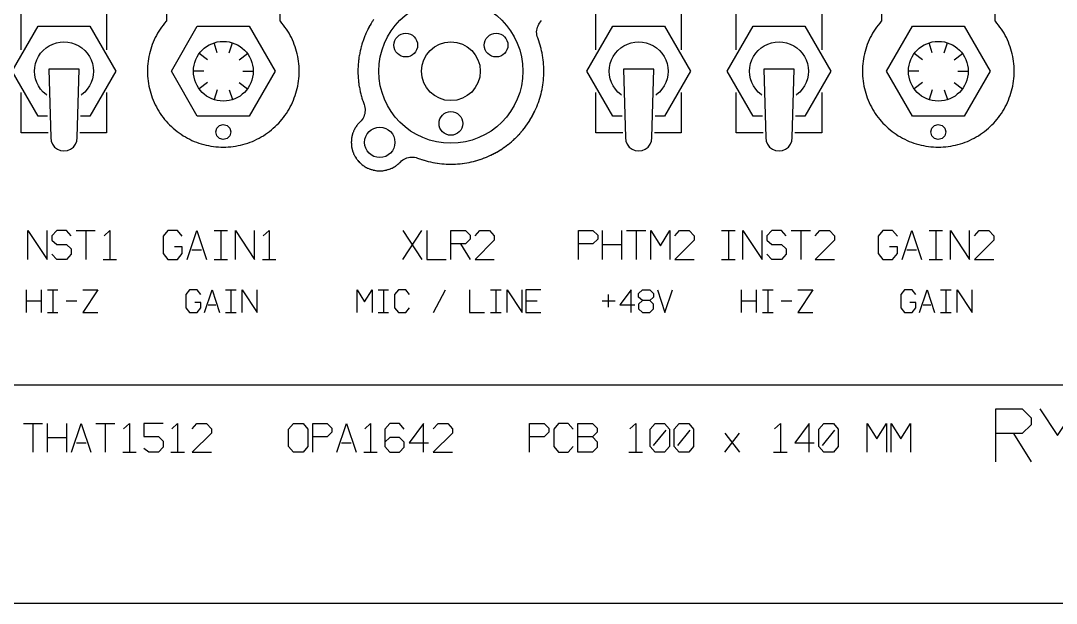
# Model space of a CAD drawing. Header units: millimetres. Extents: x 0 to 150, y 0 to 136.
# Drawn here: x 32.3 to 96.8, y 0 to 36.2 of the extents above; entities that cross this region are included whole.
import ezdxf

# ---------------------------------------------------------------- set-up
doc = ezdxf.new("R2010")
doc.units = ezdxf.units.MM
for name, color, linetype in [('PANEL', 4, 'Continuous'), ('PANEL_DETAIL', 4, 'Continuous'), ('PLATE', 9, 'Continuous'), ('RULE', 7, 'Continuous'), ('TEXT', 6, 'Continuous')]:
    doc.layers.add(name, color=color, linetype=linetype)

msp = doc.modelspace()

# ---------------------------------------------------------------- linework, layer by layer
at = {"layer": 'PANEL'}
for points in [[(41.4, 38.693), (41.4, 36.2097), (41.3913, 36.2001), (41.2914, 36.0823), (41.1954, 35.9614), (41.1034, 35.8373), (41.0155, 35.7103), (40.9318, 35.5805), (40.8524, 35.448), (40.7773, 35.313), (40.7068, 35.1756), (40.6407, 35.036), (40.5793, 34.8943), (40.5225, 34.7506), (40.4705, 34.6052), (40.4232, 34.4581), (40.3808, 34.3096), (40.3433, 34.1598), (40.3107, 34.0088), (40.283, 33.8569), (40.2604, 33.7041), (40.2427, 33.5506), (40.2301, 33.3967), (40.2225, 33.2424), (40.22, 33.088), (40.2225, 32.9336), (40.2301, 32.7793), (40.2427, 32.6254), (40.2604, 32.4719), (40.283, 32.3191), (40.3107, 32.1672), (40.3433, 32.0162), (40.3808, 31.8664), (40.4232, 31.7179), (40.4705, 31.5708), (40.5225, 31.4254), (40.5793, 31.2817), (40.6407, 31.14), (40.7068, 31.0004), (40.7773, 30.863), (40.8524, 30.728), (40.9318, 30.5955), (41.0155, 30.4657), (41.1034, 30.3387), (41.1954, 30.2146), (41.2914, 30.0937), (41.3913, 29.9759), (41.495, 29.8614), (41.6025, 29.7505), (41.7134, 29.643), (41.8279, 29.5393), (41.9457, 29.4394), (42.0666, 29.3434), (42.1907, 29.2514), (42.3177, 29.1635), (42.4475, 29.0798), (42.58, 29.0004), (42.715, 28.9253), (42.8524, 28.8548), (42.992, 28.7887), (43.1337, 28.7273), (43.2774, 28.6705), (43.4228, 28.6185), (43.5699, 28.5712), (43.7184, 28.5288), (43.8682, 28.4913), (44.0192, 28.4587), (44.1711, 28.431), (44.3239, 28.4084), (44.4774, 28.3907), (44.6313, 28.3781), (44.7856, 28.3705), (44.94, 28.368), (45.0944, 28.3705), (45.2487, 28.3781), (45.4026, 28.3907), (45.5561, 28.4084), (45.7089, 28.431), (45.8608, 28.4587), (46.0118, 28.4913), (46.1616, 28.5288), (46.3101, 28.5712), (46.4572, 28.6185), (46.6026, 28.6705), (46.7463, 28.7273), (46.888, 28.7887), (47.0276, 28.8548), (47.165, 28.9253), (47.3, 29.0004), (47.4325, 29.0798), (47.5623, 29.1635), (47.6893, 29.2514), (47.8134, 29.3434), (47.9343, 29.4394), (48.0521, 29.5393), (48.1666, 29.643), (48.2775, 29.7505), (48.385, 29.8614), (48.4887, 29.9759), (48.5886, 30.0937), (48.6846, 30.2146), (48.7766, 30.3387), (48.8645, 30.4657), (48.9482, 30.5955), (49.0276, 30.728), (49.1027, 30.863), (49.1732, 31.0004), (49.2393, 31.14), (49.3007, 31.2817), (49.3575, 31.4254), (49.4095, 31.5708), (49.4568, 31.7179), (49.4992, 31.8664), (49.5367, 32.0162), (49.5693, 32.1672), (49.597, 32.3191), (49.6196, 32.4719), (49.6373, 32.6254), (49.6499, 32.7793), (49.6575, 32.9336), (49.66, 33.088), (49.6575, 33.2424), (49.6499, 33.3967), (49.6373, 33.5506), (49.6196, 33.7041), (49.597, 33.8569), (49.5693, 34.0088), (49.5367, 34.1598), (49.4992, 34.3096), (49.4568, 34.4581), (49.4095, 34.6052), (49.3575, 34.7506), (49.3007, 34.8943), (49.2393, 35.036), (49.1732, 35.1756), (49.1027, 35.313), (49.0276, 35.448), (48.9482, 35.5805), (48.8645, 35.7103), (48.7766, 35.8373), (48.6846, 35.9614), (48.5886, 36.0823), (48.4887, 36.2001), (48.48, 36.2097), (48.48, 38.693)], [(85.886, 38.693), (85.886, 36.2097), (85.8773, 36.2001), (85.7774, 36.0823), (85.6814, 35.9614), (85.5894, 35.8373), (85.5015, 35.7103), (85.4178, 35.5805), (85.3384, 35.448), (85.2633, 35.313), (85.1928, 35.1756), (85.1267, 35.036), (85.0653, 34.8943), (85.0085, 34.7506), (84.9565, 34.6052), (84.9092, 34.4581), (84.8668, 34.3096), (84.8293, 34.1598), (84.7967, 34.0088), (84.769, 33.8569), (84.7464, 33.7041), (84.7287, 33.5506), (84.7161, 33.3967), (84.7085, 33.2424), (84.706, 33.088), (84.7085, 32.9336), (84.7161, 32.7793), (84.7287, 32.6254), (84.7464, 32.4719), (84.769, 32.3191), (84.7967, 32.1672), (84.8293, 32.0162), (84.8668, 31.8664), (84.9092, 31.7179), (84.9565, 31.5708), (85.0085, 31.4254), (85.0653, 31.2817), (85.1267, 31.14), (85.1928, 31.0004), (85.2633, 30.863), (85.3384, 30.728), (85.4178, 30.5955), (85.5015, 30.4657), (85.5894, 30.3387), (85.6814, 30.2146), (85.7774, 30.0937), (85.8773, 29.9759), (85.981, 29.8614), (86.0885, 29.7505), (86.1994, 29.643), (86.3139, 29.5393), (86.4317, 29.4394), (86.5526, 29.3434), (86.6767, 29.2514), (86.8037, 29.1635), (86.9335, 29.0798), (87.066, 29.0004), (87.201, 28.9253), (87.3384, 28.8548), (87.478, 28.7887), (87.6197, 28.7273), (87.7634, 28.6705), (87.9088, 28.6185), (88.0559, 28.5712), (88.2044, 28.5288), (88.3542, 28.4913), (88.5052, 28.4587), (88.6571, 28.431), (88.8099, 28.4084), (88.9634, 28.3907), (89.1173, 28.3781), (89.2716, 28.3705), (89.426, 28.368), (89.5804, 28.3705), (89.7347, 28.3781), (89.8886, 28.3907), (90.0421, 28.4084), (90.1949, 28.431), (90.3468, 28.4587), (90.4978, 28.4913), (90.6476, 28.5288), (90.7961, 28.5712), (90.9432, 28.6185), (91.0886, 28.6705), (91.2323, 28.7273), (91.374, 28.7887), (91.5136, 28.8548), (91.651, 28.9253), (91.786, 29.0004), (91.9185, 29.0798), (92.0483, 29.1635), (92.1753, 29.2514), (92.2994, 29.3434), (92.4203, 29.4394), (92.5381, 29.5393), (92.6526, 29.643), (92.7635, 29.7505), (92.871, 29.8614), (92.9747, 29.9759), (93.0746, 30.0937), (93.1706, 30.2146), (93.2626, 30.3387), (93.3505, 30.4657), (93.4342, 30.5955), (93.5136, 30.728), (93.5887, 30.863), (93.6592, 31.0004), (93.7253, 31.14), (93.7867, 31.2817), (93.8435, 31.4254), (93.8955, 31.5708), (93.9428, 31.7179), (93.9852, 31.8664), (94.0227, 32.0162), (94.0553, 32.1672), (94.083, 32.3191), (94.1056, 32.4719), (94.1233, 32.6254), (94.1359, 32.7793), (94.1435, 32.9336), (94.146, 33.088), (94.1435, 33.2424), (94.1359, 33.3967), (94.1233, 33.5506), (94.1056, 33.7041), (94.083, 33.8569), (94.0553, 34.0088), (94.0227, 34.1598), (93.9852, 34.3096), (93.9428, 34.4581), (93.8955, 34.6052), (93.8435, 34.7506), (93.7867, 34.8943), (93.7253, 35.036), (93.6592, 35.1756), (93.5887, 35.313), (93.5136, 35.448), (93.4342, 35.5805), (93.3505, 35.7103), (93.2626, 35.8373), (93.1706, 35.9614), (93.0746, 36.0823), (92.9747, 36.2001), (92.966, 36.2097), (92.966, 38.693)], [(32.373, 36.923), (37.683, 36.923), (37.683, 34.4095)], [(32.373, 34.4095), (32.373, 36.923)], [(68.127, 36.923), (73.437, 36.923), (73.437, 34.4095)], [(68.127, 34.4095), (68.127, 36.923)], [(76.859, 36.923), (82.169, 36.923), (82.169, 34.4095)], [(76.859, 34.4095), (76.859, 36.923)], [(54.2891, 36.2951), (54.2184, 36.1865), (54.2118, 36.1761), (54.1438, 36.0658), (54.1375, 36.0552), (54.0723, 35.9433), (54.0662, 35.9325), (54.0037, 35.819), (53.9979, 35.8082), (53.9382, 35.6931), (53.9327, 35.6821), (53.8758, 35.5657), (53.8706, 35.5545), (53.8166, 35.4367), (53.8116, 35.4254), (53.7606, 35.3063), (53.7558, 35.295), (53.7077, 35.1746), (53.7033, 35.1631), (53.6581, 35.0417), (53.654, 35.0301), (53.6118, 34.9075), (53.608, 34.8958), (53.5688, 34.7723), (53.5653, 34.7605), (53.5292, 34.636), (53.5259, 34.6242), (53.4928, 34.4989), (53.4899, 34.4869), (53.4599, 34.3608), (53.4572, 34.3488), (53.4304, 34.222), (53.428, 34.21), (53.4043, 34.0826), (53.4021, 34.0704), (53.3816, 33.9425), (53.3798, 33.9303), (53.3623, 33.8019), (53.3608, 33.7897), (53.3465, 33.6609), (53.3453, 33.6486), (53.3342, 33.5195), (53.3333, 33.5072), (53.3253, 33.3779), (53.3247, 33.3656), (53.32, 33.236), (53.3197, 33.2237), (53.3181, 33.0942), (53.3181, 33.0818), (53.3197, 32.9523), (53.32, 32.94), (53.3247, 32.8104), (53.3253, 32.7981), (53.3333, 32.6688), (53.3342, 32.6565), (53.3453, 32.5274), (53.3465, 32.5151), (53.3608, 32.3863), (53.3623, 32.3741), (53.3798, 32.2457), (53.3816, 32.2335), (53.4021, 32.1056), (53.4043, 32.0934), (53.428, 31.966), (53.4304, 31.954), (53.4572, 31.8272), (53.4599, 31.8152), (53.4899, 31.6891), (53.4928, 31.6771), (53.5259, 31.5518), (53.5292, 31.54), (53.5653, 31.4155), (53.5688, 31.4037), (53.608, 31.2802), (53.6118, 31.2685), (53.654, 31.1459), (53.6581, 31.1343), (53.7013, 31.0183), (53.7013, 31.0183), (53.7307, 30.9255), (53.751, 30.8302), (53.762, 30.7335), (53.7636, 30.6361), (53.7557, 30.539), (53.7384, 30.4431), (53.7119, 30.3494), (53.6764, 30.2587), (53.6323, 30.1718), (53.58, 30.0897), (53.5199, 30.013), (53.4527, 29.9425), (53.4323, 29.9231), (53.4149, 29.9057), (53.372, 29.8606), (53.3555, 29.8423), (53.3148, 29.7952), (53.2992, 29.7762), (53.2609, 29.7271), (53.2462, 29.7073), (53.2104, 29.6564), (53.1967, 29.636), (53.1634, 29.5834), (53.1508, 29.5623), (53.1201, 29.5081), (53.1085, 29.4864), (53.0805, 29.4308), (53.07, 29.4085), (53.0447, 29.3516), (53.0353, 29.3289), (53.0129, 29.2708), (53.0046, 29.2476), (52.9851, 29.1885), (52.9779, 29.1649), (52.9613, 29.1049), (52.9553, 29.0811), (52.9417, 29.0203), (52.9369, 28.9962), (52.9263, 28.9348), (52.9227, 28.9105), (52.915, 28.8487), (52.9126, 28.8242), (52.908, 28.7621), (52.9068, 28.7375), (52.9053, 28.6753), (52.9053, 28.6507), (52.9068, 28.5885), (52.908, 28.5639), (52.9126, 28.5018), (52.915, 28.4773), (52.9227, 28.4155), (52.9263, 28.3912), (52.9369, 28.3298), (52.9417, 28.3057), (52.9553, 28.2449), (52.9613, 28.2211), (52.9779, 28.1611), (52.9851, 28.1375), (53.0046, 28.0784), (53.0129, 28.0552), (53.0353, 27.9971), (53.0447, 27.9744), (53.07, 27.9175), (53.0805, 27.8952), (53.1085, 27.8396), (53.1201, 27.8179), (53.1508, 27.7637), (53.1634, 27.7426), (53.1967, 27.69), (53.2104, 27.6696), (53.2462, 27.6187), (53.2609, 27.5989), (53.2992, 27.5498), (53.3148, 27.5308), (53.3555, 27.4837), (53.372, 27.4654), (53.4149, 27.4203), (53.4323, 27.4029), (53.4774, 27.36), (53.4957, 27.3435), (53.5428, 27.3028), (53.5618, 27.2872), (53.6109, 27.2489), (53.6307, 27.2342), (53.6816, 27.1984), (53.702, 27.1847), (53.7546, 27.1514), (53.7757, 27.1388), (53.8299, 27.1081), (53.8516, 27.0965), (53.9072, 27.0685), (53.9295, 27.058), (53.9864, 27.0327), (54.0091, 27.0233), (54.0672, 27.0009), (54.0904, 26.9926), (54.1495, 26.9731), (54.1731, 26.9659), (54.2331, 26.9493), (54.2569, 26.9433), (54.3177, 26.9297), (54.3418, 26.9249), (54.4032, 26.9143), (54.4275, 26.9107), (54.4893, 26.903), (54.5138, 26.9006), (54.5759, 26.896), (54.6005, 26.8948), (54.6627, 26.8933), (54.6873, 26.8933), (54.7495, 26.8948), (54.7741, 26.896), (54.8362, 26.9006), (54.8607, 26.903), (54.9225, 26.9107), (54.9468, 26.9143), (55.0082, 26.9249), (55.0323, 26.9297), (55.0931, 26.9433), (55.1169, 26.9493), (55.1769, 26.9659), (55.2005, 26.9731), (55.2596, 26.9926), (55.2828, 27.0009), (55.3409, 27.0233), (55.3636, 27.0327), (55.4205, 27.058), (55.4428, 27.0685), (55.4984, 27.0965), (55.5201, 27.1081), (55.5743, 27.1388), (55.5954, 27.1514), (55.648, 27.1847), (55.6684, 27.1984), (55.7193, 27.2342), (55.7391, 27.2489), (55.7882, 27.2872), (55.8072, 27.3028), (55.8543, 27.3435), (55.8726, 27.36), (55.9177, 27.4029), (55.9351, 27.4203), (55.9545, 27.4407), (56.025, 27.5079), (56.1017, 27.568), (56.1838, 27.6203), (56.2707, 27.6644), (56.3614, 27.6999), (56.4551, 27.7264), (56.551, 27.7437), (56.6481, 27.7516), (56.7455, 27.75), (56.8422, 27.739), (56.9375, 27.7187), (57.0303, 27.6893), (57.1463, 27.6461), (57.1579, 27.642), (57.2805, 27.5998), (57.2922, 27.596), (57.4157, 27.5568), (57.4275, 27.5533), (57.552, 27.5172), (57.5638, 27.5139), (57.6891, 27.4808), (57.7011, 27.4779), (57.8272, 27.4479), (57.8392, 27.4452), (57.966, 27.4184), (57.978, 27.416), (58.1054, 27.3923), (58.1176, 27.3901), (58.2455, 27.3696), (58.2577, 27.3678), (58.3861, 27.3503), (58.3983, 27.3488), (58.5271, 27.3345), (58.5394, 27.3333), (58.6685, 27.3222), (58.6808, 27.3213), (58.8101, 27.3133), (58.8224, 27.3127), (58.952, 27.308), (58.9643, 27.3077), (59.0938, 27.3061), (59.1062, 27.3061), (59.2357, 27.3077), (59.248, 27.308), (59.3776, 27.3127), (59.3899, 27.3133), (59.5192, 27.3213), (59.5315, 27.3222), (59.6606, 27.3333), (59.6729, 27.3345), (59.8017, 27.3488), (59.8139, 27.3503), (59.9423, 27.3678), (59.9545, 27.3696), (60.0824, 27.3901), (60.0946, 27.3923), (60.222, 27.416), (60.234, 27.4184), (60.3608, 27.4452), (60.3728, 27.4479), (60.4989, 27.4779), (60.5109, 27.4808), (60.6362, 27.5139), (60.648, 27.5172), (60.7725, 27.5533), (60.7843, 27.5568), (60.9078, 27.596), (60.9195, 27.5998), (61.0421, 27.642), (61.0537, 27.6461), (61.1751, 27.6913), (61.1866, 27.6957), (61.307, 27.7438), (61.3183, 27.7486), (61.4374, 27.7996), (61.4487, 27.8046), (61.5665, 27.8586), (61.5777, 27.8638), (61.6941, 27.9207), (61.7051, 27.9262), (61.8202, 27.9859), (61.831, 27.9917), (61.9445, 28.0542), (61.9553, 28.0603), (62.0672, 28.1255), (62.0778, 28.1318), (62.1881, 28.1998), (62.1985, 28.2064), (62.3071, 28.2771), (62.3174, 28.2839), (62.4242, 28.3572), (62.4343, 28.3643), (62.5393, 28.4402), (62.5492, 28.4476), (62.6524, 28.5261), (62.6621, 28.5336), (62.7633, 28.6146), (62.7728, 28.6224), (62.8719, 28.7059), (62.8813, 28.7139), (62.9783, 28.7997), (62.9875, 28.808), (63.0824, 28.8962), (63.0913, 28.9047), (63.1841, 28.9952), (63.1928, 29.0039), (63.2833, 29.0967), (63.2918, 29.1056), (63.38, 29.2005), (63.3883, 29.2097), (63.4741, 29.3067), (63.4821, 29.3161), (63.5656, 29.4152), (63.5734, 29.4247), (63.6544, 29.5259), (63.6619, 29.5356), (63.7404, 29.6388), (63.7478, 29.6487), (63.8237, 29.7537), (63.8308, 29.7638), (63.9041, 29.8706), (63.9109, 29.8809), (63.9816, 29.9895), (63.9882, 29.9999), (64.0562, 30.1102), (64.0625, 30.1208), (64.1277, 30.2327), (64.1338, 30.2435), (64.1963, 30.357), (64.2021, 30.3678), (64.2618, 30.4829), (64.2673, 30.4939), (64.3242, 30.6103), (64.3294, 30.6215), (64.3834, 30.7393), (64.3884, 30.7506), (64.4394, 30.8697), (64.4442, 30.881), (64.4923, 31.0014), (64.4967, 31.0129), (64.5419, 31.1343), (64.546, 31.1459), (64.5882, 31.2685), (64.592, 31.2802), (64.6312, 31.4037), (64.6347, 31.4155), (64.6708, 31.54), (64.6741, 31.5518), (64.7072, 31.6771), (64.7101, 31.6891), (64.7401, 31.8152), (64.7428, 31.8272), (64.7696, 31.954), (64.772, 31.966), (64.7957, 32.0934), (64.7979, 32.1056), (64.8184, 32.2335), (64.8202, 32.2457), (64.8377, 32.3741), (64.8392, 32.3863), (64.8535, 32.5151), (64.8547, 32.5274), (64.8658, 32.6565), (64.8667, 32.6688), (64.8747, 32.7981), (64.8753, 32.8104), (64.88, 32.94), (64.8803, 32.9523), (64.8819, 33.0818), (64.8819, 33.0942), (64.8803, 33.2237), (64.88, 33.236), (64.8753, 33.3656), (64.8747, 33.3779), (64.8667, 33.5072), (64.8658, 33.5195), (64.8547, 33.6486), (64.8535, 33.6609), (64.8392, 33.7897), (64.8377, 33.8019), (64.8202, 33.9303), (64.8184, 33.9425), (64.7979, 34.0704), (64.7957, 34.0826), (64.772, 34.21), (64.7696, 34.222), (64.7428, 34.3488), (64.7401, 34.3608), (64.7101, 34.4869), (64.7072, 34.4989), (64.6741, 34.6242), (64.6708, 34.636), (64.6347, 34.7605), (64.6312, 34.7723), (64.592, 34.8958), (64.5882, 34.9075), (64.546, 35.0301), (64.5419, 35.0417), (64.4987, 35.1577), (64.4693, 35.2505), (64.449, 35.3458), (64.438, 35.4425), (64.4364, 35.5399), (64.4443, 35.637), (64.4616, 35.7329), (64.4881, 35.8266), (64.5236, 35.9173), (64.5677, 36.0042), (64.62, 36.0863), (64.6801, 36.163), (64.7473, 36.2335)], [(34.005, 30.288), (33.4114, 30.288), (31.7948, 33.088), (33.4114, 35.888), (36.6446, 35.888), (38.2612, 33.088)], [(69.759, 30.288), (69.1654, 30.288), (67.5488, 33.088), (69.1654, 35.888), (72.3986, 35.888), (74.0152, 33.088)], [(78.491, 30.288), (77.8974, 30.288), (76.2808, 33.088), (77.8974, 35.888), (81.1306, 35.888), (82.7472, 33.088)], [(38.2612, 33.088), (36.6446, 30.288), (36.051, 30.288)], [(74.0152, 33.088), (72.3986, 30.288), (71.805, 30.288)], [(82.7472, 33.088), (81.1306, 30.288), (80.537, 30.288)], [(34.0337, 29.253), (32.373, 29.253), (32.373, 31.7665)], [(37.683, 31.7665), (37.683, 29.253), (36.0223, 29.253)], [(69.7877, 29.253), (68.127, 29.253), (68.127, 31.7665)], [(73.437, 31.7665), (73.437, 29.253), (71.7763, 29.253)], [(78.5197, 29.253), (76.859, 29.253), (76.859, 31.7665)], [(82.169, 31.7665), (82.169, 29.253), (80.5083, 29.253)]]:
    msp.add_lwpolyline(points, dxfattribs=at)
for points in [[(48.1732, 33.088), (46.5566, 30.288), (43.3234, 30.288), (41.7068, 33.088), (43.3234, 35.888), (46.5566, 35.888)], [(92.6592, 33.088), (91.0426, 30.288), (87.8094, 30.288), (86.1928, 33.088), (87.8094, 35.888), (91.0426, 35.888)], [(34.084, 33.206), (34.202, 28.958), (34.202, 28.958), (34.2301, 28.7442), (34.3127, 28.545), (34.4439, 28.3739), (34.615, 28.2427), (34.8142, 28.1601), (35.028, 28.132), (35.2418, 28.1601), (35.441, 28.2427), (35.6121, 28.3739), (35.7433, 28.545), (35.8259, 28.7442), (35.854, 28.958), (35.972, 33.206)], [(69.838, 33.206), (69.956, 28.958), (69.956, 28.958), (69.9841, 28.7442), (70.0667, 28.545), (70.1979, 28.3739), (70.369, 28.2427), (70.5682, 28.1601), (70.782, 28.132), (70.9958, 28.1601), (71.195, 28.2427), (71.3661, 28.3739), (71.4973, 28.545), (71.5799, 28.7442), (71.608, 28.958), (71.726, 33.206)], [(78.57, 33.206), (78.688, 28.958), (78.688, 28.958), (78.7161, 28.7442), (78.7987, 28.545), (78.9299, 28.3739), (79.101, 28.2427), (79.3002, 28.1601), (79.514, 28.132), (79.7278, 28.1601), (79.927, 28.2427), (80.0981, 28.3739), (80.2293, 28.545), (80.3119, 28.7442), (80.34, 28.958), (80.458, 33.206)]]:
    msp.add_lwpolyline(points, close=True, dxfattribs=at)
for centre, radius in [((56.2897, 34.7105), 0.7375), ((61.9103, 34.7105), 0.7375), ((44.94, 33.088), 1.8585), ((59.1, 33.088), 1.829), ((89.426, 33.088), 1.8585), ((59.1, 29.843), 0.7375), ((54.675, 28.663), 0.944)]:
    msp.add_circle(centre, radius, dxfattribs=at)
at = {"layer": 'PANEL_DETAIL'}
for points in [[(33.9685, 31.6009), (33.9146, 31.637), (33.7347, 31.7947), (33.577, 31.9746), (33.444, 32.1735), (33.3382, 32.3881), (33.2613, 32.6146), (33.2146, 32.8493), (33.199, 33.088), (33.2146, 33.3267), (33.2613, 33.5614), (33.3382, 33.7879), (33.444, 34.0025), (33.577, 34.2014), (33.7347, 34.3813), (33.9146, 34.539), (34.1135, 34.672), (34.3281, 34.7778), (34.5546, 34.8547), (34.7893, 34.9014), (35.028, 34.917), (35.2667, 34.9014), (35.5014, 34.8547), (35.7279, 34.7778), (35.9425, 34.672), (36.1414, 34.539), (36.3213, 34.3813), (36.479, 34.2014), (36.612, 34.0025), (36.7178, 33.7879), (36.7947, 33.5614), (36.8414, 33.3267), (36.857, 33.088)], [(44.5662, 34.2383), (44.3657, 34.8555)], [(45.3138, 34.2383), (45.5143, 34.8555)], [(69.7225, 31.6009), (69.6686, 31.637), (69.4887, 31.7947), (69.331, 31.9746), (69.198, 32.1735), (69.0922, 32.3881), (69.0153, 32.6146), (68.9686, 32.8493), (68.953, 33.088), (68.9686, 33.3267), (69.0153, 33.5614), (69.0922, 33.7879), (69.198, 34.0025), (69.331, 34.2014), (69.4887, 34.3813), (69.6686, 34.539), (69.8675, 34.672), (70.0821, 34.7778), (70.3086, 34.8547), (70.5433, 34.9014), (70.782, 34.917), (71.0207, 34.9014), (71.2554, 34.8547), (71.4819, 34.7778), (71.6965, 34.672), (71.8954, 34.539), (72.0753, 34.3813), (72.233, 34.2014), (72.366, 34.0025), (72.4718, 33.7879), (72.5487, 33.5614), (72.5954, 33.3267), (72.611, 33.088)], [(78.4545, 31.6009), (78.4006, 31.637), (78.2207, 31.7947), (78.063, 31.9746), (77.93, 32.1735), (77.8242, 32.3881), (77.7473, 32.6146), (77.7006, 32.8493), (77.685, 33.088), (77.7006, 33.3267), (77.7473, 33.5614), (77.8242, 33.7879), (77.93, 34.0025), (78.063, 34.2014), (78.2207, 34.3813), (78.4006, 34.539), (78.5995, 34.672), (78.8141, 34.7778), (79.0406, 34.8547), (79.2753, 34.9014), (79.514, 34.917), (79.7527, 34.9014), (79.9874, 34.8547), (80.2139, 34.7778), (80.4285, 34.672), (80.6274, 34.539), (80.8073, 34.3813), (80.965, 34.2014), (81.098, 34.0025), (81.2038, 33.7879), (81.2807, 33.5614), (81.3274, 33.3267), (81.343, 33.088)], [(89.0522, 34.2383), (88.8517, 34.8555)], [(89.7998, 34.2383), (90.0003, 34.8555)], [(43.9615, 33.7989), (43.4364, 34.1804)], [(45.9185, 33.7989), (46.4436, 34.1804)], [(88.4475, 33.7989), (87.9224, 34.1804)], [(90.4045, 33.7989), (90.9296, 34.1804)], [(36.857, 33.088), (36.8414, 32.8493), (36.7947, 32.6146), (36.7178, 32.3881), (36.612, 32.1735), (36.479, 31.9746), (36.3213, 31.7947), (36.1414, 31.637), (36.0875, 31.6009)], [(43.7305, 33.088), (43.0815, 33.088)], [(46.1495, 33.088), (46.7985, 33.088)], [(72.611, 33.088), (72.5954, 32.8493), (72.5487, 32.6146), (72.4718, 32.3881), (72.366, 32.1735), (72.233, 31.9746), (72.0753, 31.7947), (71.8954, 31.637), (71.8415, 31.6009)], [(81.343, 33.088), (81.3274, 32.8493), (81.2807, 32.6146), (81.2038, 32.3881), (81.098, 32.1735), (80.965, 31.9746), (80.8073, 31.7947), (80.6274, 31.637), (80.5735, 31.6009)], [(88.2165, 33.088), (87.5675, 33.088)], [(90.6355, 33.088), (91.2845, 33.088)], [(43.9615, 32.3771), (43.4364, 31.9956)], [(45.9185, 32.3771), (46.4436, 31.9956)], [(88.4475, 32.3771), (87.9224, 31.9956)], [(90.4045, 32.3771), (90.9296, 31.9956)], [(44.5662, 31.9377), (44.3657, 31.3205)], [(45.3138, 31.9377), (45.5143, 31.3205)], [(89.0522, 31.9377), (88.8517, 31.3205)], [(89.7998, 31.9377), (90.0003, 31.3205)]]:
    msp.add_lwpolyline(points, dxfattribs=at)
for points in [[(45.412, 29.312), (45.3488, 29.076), (45.176, 28.9032), (44.94, 28.84), (44.704, 28.9032), (44.5312, 29.076), (44.468, 29.312), (44.5312, 29.548), (44.704, 29.7208), (44.94, 29.784), (45.176, 29.7208), (45.3488, 29.548)], [(89.898, 29.312), (89.8348, 29.076), (89.662, 28.9032), (89.426, 28.84), (89.19, 28.9032), (89.0172, 29.076), (88.954, 29.312), (89.0172, 29.548), (89.19, 29.7208), (89.426, 29.784), (89.662, 29.7208), (89.8348, 29.548)]]:
    msp.add_lwpolyline(points, close=True, dxfattribs=at)
msp.add_circle((59.1, 33.088), 4.484, dxfattribs=at)
at = {"layer": 'PLATE'}
msp.add_lwpolyline([(149.588, 5), (149.588, 136.088), (35.757, 136.088), (0, 100.331), (0, 0), (144.588, 0), (145.7, 0.126), (146.757, 0.496), (147.705, 1.091), (148.497, 1.883), (149.092, 2.831), (149.462, 3.888)], close=True, dxfattribs=at)
at = {"layer": 'RULE'}
msp.add_lwpolyline([(13, 13.588), (131.5, 13.588)], dxfattribs=at)
at = {"layer": 'TEXT'}
for points in [[(32.778, 21.388), (32.778, 23.188), (33.978, 21.388), (33.978, 23.188)], [(35.478, 22.858), (35.178, 23.188), (34.578, 23.188), (34.278, 22.858), (34.278, 22.588), (34.578, 22.318), (35.178, 22.318), (35.478, 22.048), (35.478, 21.718), (35.178, 21.388), (34.578, 21.388), (34.278, 21.718)], [(35.778, 23.188), (36.978, 23.188)], [(36.378, 23.188), (36.378, 21.388)], [(37.518, 22.858), (37.878, 23.188), (37.878, 21.388)], [(42.39, 22.828), (42.09, 23.188), (41.49, 23.188), (41.19, 22.828), (41.19, 21.748), (41.49, 21.388), (42.09, 21.388), (42.39, 21.748), (42.39, 22.168), (41.91, 22.168)], [(42.69, 21.388), (43.29, 23.188), (43.89, 21.388)], [(44.37, 23.188), (45.21, 23.188)], [(44.79, 23.188), (44.79, 21.388)], [(45.69, 21.388), (45.69, 23.188), (46.89, 21.388), (46.89, 23.188)], [(47.43, 22.858), (47.79, 23.188), (47.79, 21.388)], [(56.1, 21.388), (57.3, 23.188)], [(56.1, 23.188), (57.3, 21.388)], [(57.6, 23.188), (57.6, 21.388), (58.8, 21.388)], [(59.1, 21.388), (59.1, 23.188), (60, 23.188), (60.3, 22.888), (60.3, 22.648), (60, 22.348), (59.1, 22.348)], [(60.6, 22.858), (60.9, 23.188), (61.5, 23.188), (61.8, 22.858), (61.8, 22.588), (60.6, 21.388), (61.8, 21.388)], [(67.032, 21.388), (67.032, 23.188), (67.932, 23.188), (68.232, 22.888), (68.232, 22.648), (67.932, 22.348), (67.032, 22.348)], [(68.532, 21.388), (68.532, 23.188)], [(69.732, 21.388), (69.732, 23.188)], [(70.032, 23.188), (71.232, 23.188)], [(70.632, 23.188), (70.632, 21.388)], [(71.532, 21.388), (71.532, 23.188), (72.132, 22.228), (72.732, 23.188), (72.732, 21.388)], [(73.032, 22.858), (73.332, 23.188), (73.932, 23.188), (74.232, 22.858), (74.232, 22.588), (73.032, 21.388), (74.232, 21.388)], [(75.944, 23.188), (76.784, 23.188)], [(76.364, 23.188), (76.364, 21.388)], [(77.264, 21.388), (77.264, 23.188), (78.464, 21.388), (78.464, 23.188)], [(79.964, 22.858), (79.664, 23.188), (79.064, 23.188), (78.764, 22.858), (78.764, 22.588), (79.064, 22.318), (79.664, 22.318), (79.964, 22.048), (79.964, 21.718), (79.664, 21.388), (79.064, 21.388), (78.764, 21.718)], [(80.264, 23.188), (81.464, 23.188)], [(80.864, 23.188), (80.864, 21.388)], [(81.764, 22.858), (82.064, 23.188), (82.664, 23.188), (82.964, 22.858), (82.964, 22.588), (81.764, 21.388), (82.964, 21.388)], [(86.876, 22.828), (86.576, 23.188), (85.976, 23.188), (85.676, 22.828), (85.676, 21.748), (85.976, 21.388), (86.576, 21.388), (86.876, 21.748), (86.876, 22.168), (86.396, 22.168)], [(87.176, 21.388), (87.776, 23.188), (88.376, 21.388)], [(88.856, 23.188), (89.696, 23.188)], [(89.276, 23.188), (89.276, 21.388)], [(90.176, 21.388), (90.176, 23.188), (91.376, 21.388), (91.376, 23.188)], [(91.676, 22.858), (91.976, 23.188), (92.576, 23.188), (92.876, 22.858), (92.876, 22.588), (91.676, 21.388), (92.876, 21.388)], [(42.99, 21.988), (43.59, 21.988)], [(59.7, 22.348), (60.3, 21.388)], [(68.532, 22.318), (69.732, 22.318)], [(87.476, 21.988), (88.076, 21.988)], [(37.458, 21.388), (38.298, 21.388)], [(44.37, 21.388), (45.21, 21.388)], [(47.37, 21.388), (48.21, 21.388)], [(75.944, 21.388), (76.784, 21.388)], [(88.856, 21.388), (89.696, 21.388)], [(32.6947, 18.088), (32.6947, 19.488)], [(33.628, 18.088), (33.628, 19.488)], [(34.0013, 19.488), (34.6547, 19.488)], [(34.328, 19.488), (34.328, 18.088)], [(36.1947, 19.488), (37.128, 19.488), (36.1947, 18.088), (37.128, 18.088)], [(43.54, 19.208), (43.3067, 19.488), (42.84, 19.488), (42.6067, 19.208), (42.6067, 18.368), (42.84, 18.088), (43.3067, 18.088), (43.54, 18.368), (43.54, 18.6947), (43.1667, 18.6947)], [(43.7733, 18.088), (44.24, 19.488), (44.7067, 18.088)], [(45.08, 19.488), (45.7333, 19.488)], [(45.4067, 19.488), (45.4067, 18.088)], [(46.1067, 18.088), (46.1067, 19.488), (47.04, 18.088), (47.04, 19.488)], [(53.2667, 18.088), (53.2667, 19.488), (53.7333, 18.7413), (54.2, 19.488), (54.2, 18.088)], [(54.5733, 19.488), (55.2267, 19.488)], [(54.9, 19.488), (54.9, 18.088)], [(56.5333, 19.208), (56.3, 19.488), (55.8333, 19.488), (55.6, 19.208), (55.6, 18.368), (55.8333, 18.088), (56.3, 18.088), (56.5333, 18.368)], [(58.0267, 18.088), (58.7733, 19.488)], [(60.2667, 19.488), (60.2667, 18.088), (61.2, 18.088)], [(61.5733, 19.488), (62.2267, 19.488)], [(61.9, 19.488), (61.9, 18.088)], [(62.6, 18.088), (62.6, 19.488), (63.5333, 18.088), (63.5333, 19.488)], [(64.7, 19.488), (63.7667, 19.488), (63.7667, 18.088), (64.7, 18.088)], [(70.3153, 18.088), (70.3153, 19.488), (69.6153, 18.5547), (70.5487, 18.5547)], [(71.0153, 18.8347), (70.782, 19.0447), (70.782, 19.2547), (71.0153, 19.488), (71.482, 19.488), (71.7153, 19.2547), (71.7153, 19.0447), (71.482, 18.8347), (71.0153, 18.8347), (70.782, 18.6013), (70.782, 18.3213), (71.0153, 18.088), (71.482, 18.088), (71.7153, 18.3213), (71.7153, 18.6013), (71.482, 18.8347)], [(71.9487, 19.488), (72.4153, 18.088), (72.882, 19.488)], [(77.1807, 18.088), (77.1807, 19.488)], [(78.114, 18.088), (78.114, 19.488)], [(78.4873, 19.488), (79.1407, 19.488)], [(78.814, 19.488), (78.814, 18.088)], [(80.6807, 19.488), (81.614, 19.488), (80.6807, 18.088), (81.614, 18.088)], [(88.026, 19.208), (87.7927, 19.488), (87.326, 19.488), (87.0927, 19.208), (87.0927, 18.368), (87.326, 18.088), (87.7927, 18.088), (88.026, 18.368), (88.026, 18.6947), (87.6527, 18.6947)], [(88.2593, 18.088), (88.726, 19.488), (89.1927, 18.088)], [(89.566, 19.488), (90.2193, 19.488)], [(89.8927, 19.488), (89.8927, 18.088)], [(90.5927, 18.088), (90.5927, 19.488), (91.526, 18.088), (91.526, 19.488)], [(32.6947, 18.8113), (33.628, 18.8113)], [(35.168, 18.8113), (35.8213, 18.8113)], [(63.7667, 18.8113), (64.4667, 18.8113)], [(68.5187, 18.8113), (69.312, 18.8113)], [(68.9153, 18.4147), (68.9153, 19.208)], [(77.1807, 18.8113), (78.114, 18.8113)], [(79.654, 18.8113), (80.3073, 18.8113)], [(34.0013, 18.088), (34.6547, 18.088)], [(44.0067, 18.5547), (44.4733, 18.5547)], [(45.08, 18.088), (45.7333, 18.088)], [(54.5733, 18.088), (55.2267, 18.088)], [(61.5733, 18.088), (62.2267, 18.088)], [(78.4873, 18.088), (79.1407, 18.088)], [(88.4927, 18.5547), (88.9593, 18.5547)], [(89.566, 18.088), (90.2193, 18.088)], [(93, 8.788), (93, 12.088), (94.65, 12.088), (95.2, 11.538), (95.2, 11.098), (94.65, 10.548), (93, 10.548)], [(95.75, 12.088), (96.85, 10.438), (97.95, 12.088)], [(32.5, 11.188), (33.7, 11.188)], [(33.1, 11.188), (33.1, 9.388)], [(34, 9.388), (34, 11.188)], [(35.2, 9.388), (35.2, 11.188)], [(35.5, 9.388), (36.1, 11.188), (36.7, 9.388)], [(37, 11.188), (38.2, 11.188)], [(37.6, 11.188), (37.6, 9.388)], [(38.74, 10.858), (39.1, 11.188), (39.1, 9.388)], [(41.2, 11.188), (40, 11.188), (40, 10.378), (40.9, 10.378), (41.2, 10.078), (41.2, 9.718), (40.9, 9.388), (40.3, 9.388), (40, 9.628)], [(41.74, 10.858), (42.1, 11.188), (42.1, 9.388)], [(43, 10.858), (43.3, 11.188), (43.9, 11.188), (44.2, 10.858), (44.2, 10.588), (43, 9.388), (44.2, 9.388)], [(49.3, 11.188), (49.9, 11.188), (50.2, 10.828), (50.2, 9.748), (49.9, 9.388), (49.3, 9.388), (49, 9.748), (49, 10.828), (49.3, 11.188)], [(50.5, 9.388), (50.5, 11.188), (51.4, 11.188), (51.7, 10.888), (51.7, 10.648), (51.4, 10.348), (50.5, 10.348)], [(52, 9.388), (52.6, 11.188), (53.2, 9.388)], [(53.74, 10.858), (54.1, 11.188), (54.1, 9.388)], [(56.2, 10.828), (55.9, 11.188), (55.3, 11.188), (55, 10.828), (55, 9.748), (55.3, 9.388), (55.9, 9.388), (56.2, 9.718), (56.2, 10.018), (55.9, 10.318), (55.3, 10.318), (55, 10.018)], [(57.4, 9.388), (57.4, 11.188), (56.5, 9.988), (57.7, 9.988)], [(58, 10.858), (58.3, 11.188), (58.9, 11.188), (59.2, 10.858), (59.2, 10.588), (58, 9.388), (59.2, 9.388)], [(64, 9.388), (64, 11.188), (64.9, 11.188), (65.2, 10.888), (65.2, 10.648), (64.9, 10.348), (64, 10.348)], [(66.7, 10.828), (66.4, 11.188), (65.8, 11.188), (65.5, 10.828), (65.5, 9.748), (65.8, 9.388), (66.4, 9.388), (66.7, 9.748)], [(67, 9.388), (67, 11.188), (67.9, 11.188), (68.2, 10.888), (68.2, 10.648), (67.9, 10.348), (67, 10.348)], [(70.24, 10.858), (70.6, 11.188), (70.6, 9.388)], [(71.8, 11.188), (72.4, 11.188), (72.7, 10.828), (72.7, 9.748), (72.4, 9.388), (71.8, 9.388), (71.5, 9.748), (71.5, 10.828), (71.8, 11.188)], [(73.3, 11.188), (73.9, 11.188), (74.2, 10.828), (74.2, 9.748), (73.9, 9.388), (73.3, 9.388), (73, 9.748), (73, 10.828), (73.3, 11.188)], [(79.24, 10.858), (79.6, 11.188), (79.6, 9.388)], [(81.4, 9.388), (81.4, 11.188), (80.5, 9.988), (81.7, 9.988)], [(82.3, 11.188), (82.9, 11.188), (83.2, 10.828), (83.2, 9.748), (82.9, 9.388), (82.3, 9.388), (82, 9.748), (82, 10.828), (82.3, 11.188)], [(85, 9.388), (85, 11.188), (85.6, 10.228), (86.2, 11.188), (86.2, 9.388)], [(86.5, 9.388), (86.5, 11.188), (87.1, 10.228), (87.7, 11.188), (87.7, 9.388)], [(34, 10.318), (35.2, 10.318)], [(67.9, 10.348), (68.2, 10.048), (68.2, 9.688), (67.9, 9.388), (67, 9.388)], [(71.71, 9.808), (72.49, 10.768)], [(73.21, 9.808), (73.99, 10.768)], [(76.15, 10.588), (77.05, 9.388)], [(76.15, 9.388), (77.05, 10.588)], [(82.21, 9.808), (82.99, 10.768)], [(94.1, 10.548), (95.2, 8.788)], [(35.8, 9.988), (36.4, 9.988)], [(52.3, 9.988), (52.9, 9.988)], [(38.68, 9.388), (39.52, 9.388)], [(41.68, 9.388), (42.52, 9.388)], [(53.68, 9.388), (54.52, 9.388)], [(70.18, 9.388), (71.02, 9.388)], [(79.18, 9.388), (80.02, 9.388)]]:
    msp.add_lwpolyline(points, dxfattribs=at)

doc.saveas('drawing.dxf')
